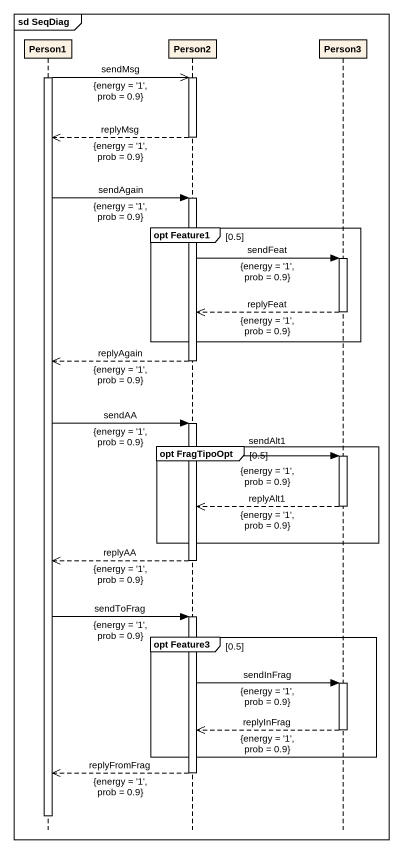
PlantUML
@startuml
mainframe sd SeqDiag
hide footbox
participant Person1
participant Person2
participant Person3

activate Person1
Person1 ->> Person2 : sendMsg\n{energy = '1', prob = 0.9}
activate Person2
Person2 -->> Person1 : replyMsg\n{energy = '1', prob = 0.9}
deactivate Person2
Person1 -> Person2 : sendAgain\n{energy = '1', prob = 0.9}
activate Person2
group opt Feature1 [0.5]
  Person2 -> Person3 : {energy = '1', prob = 0.9}\nsendFeat
  activate Person3
  Person3 -->> Person2 : replyFeat\n{energy = '1', prob = 0.9}
  deactivate Person3
end
Person2 -->> Person1 : replyAgain\n{energy = '1', prob = 0.9}
deactivate Person2
Person1 -> Person2 : sendAA\n{energy = '1', prob = 0.9}
activate Person2
group opt FragTipoOpt [0.5]
  Person2 -> Person3 : sendAlt1\n{energy = '1', prob = 0.9}
  activate Person3
  Person3 -->> Person2 : replyAlt1\n{energy = '1', prob = 0.9}
  deactivate Person3
end
Person2 -->> Person1 : replyAA\n{energy = '1', prob = 0.9}
deactivate Person2
Person1 -> Person2 : sendToFrag\n{energy = '1', prob = 0.9}
activate Person2
group opt Feature3 [0.5]
  Person2 -> Person3 : sendInFrag\n{energy = '1', prob = 0.9}
  activate Person3
  Person3 -->> Person2 : replyInFrag\n{energy = '1', prob = 0.9}
  deactivate Person3
end
Person2 -->> Person1 : replyFromFrag\n{energy = '1', prob = 0.9}
deactivate Person2
deactivate Person1
@enduml
